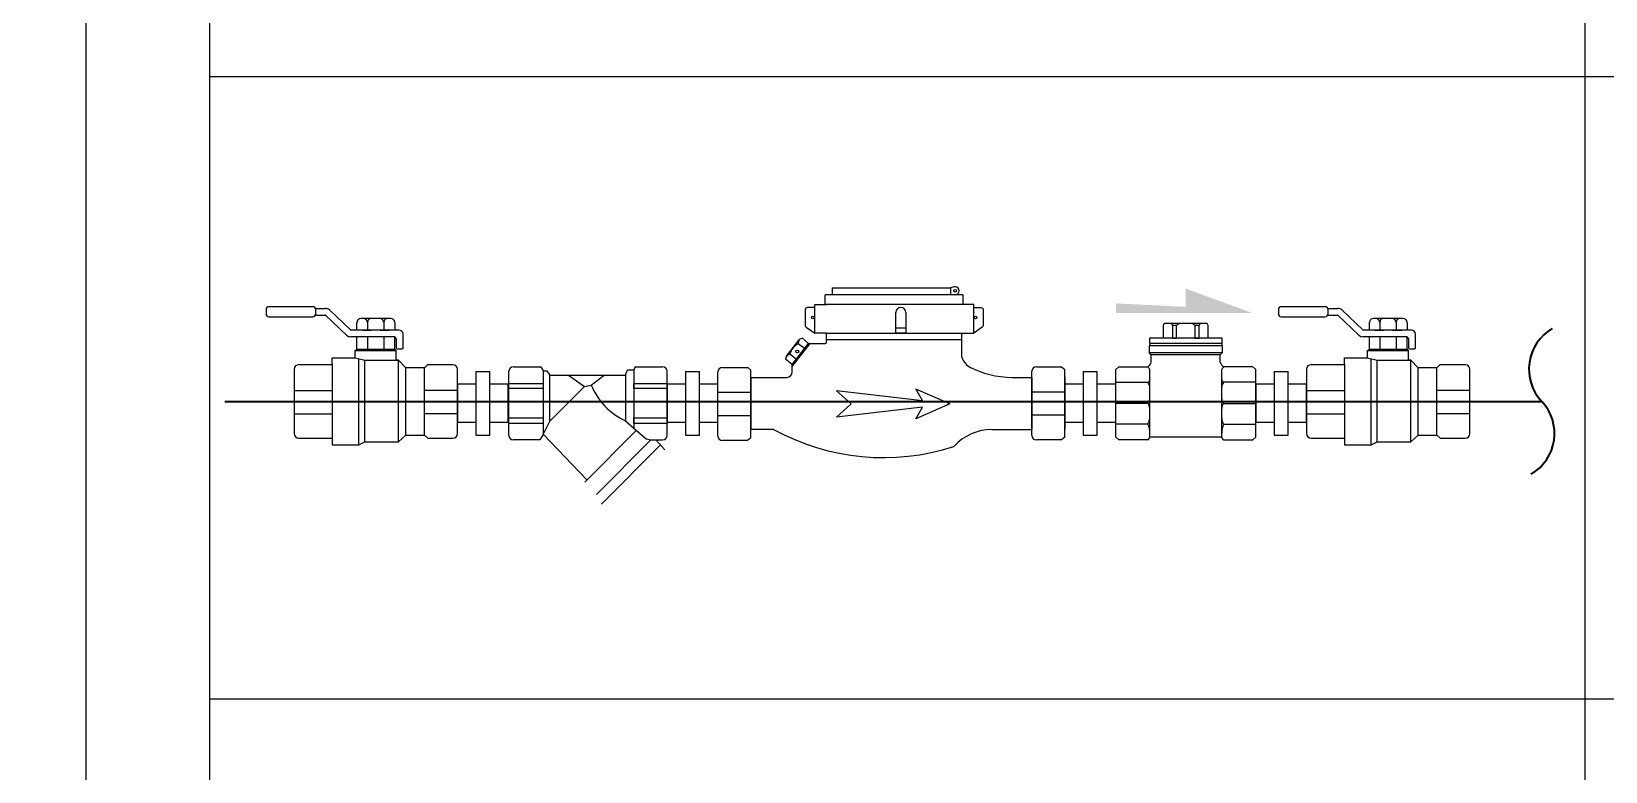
# Model space of a CAD drawing. Header units: centimetres. Extents: x -13133 to 30552, y -2 to 4552.
# Drawn here: x 25995.5 to 26093.8, y 372.4 to 418.6 of the extents above; entities that cross this region are included whole.
import ezdxf

# ---------------------------------------------------------------- set-up
doc = ezdxf.new("R2010")
doc.units = ezdxf.units.CM
for name, color, linetype in [('IFF-VANA', 63, 'CONTINUOUS'), ('İDEALİST-VANA', 63, 'CONTINUOUS'), ('MTY-CİHAZ', 135, 'CONTINUOUS'), ('ROTAS-VANA', 1, 'CONTINUOUS')]:
    doc.layers.add(name, color=color, linetype=linetype)
doc.layers.add('Renkli Tarama', color=7, linetype='CONTINUOUS', lineweight=0)
doc.layers.add('TEM.SU', color=5, linetype='CONTINUOUS', lineweight=35)

# ---------------------------------------------------------------- blocks, each defined once
blk = doc.blocks.new('SIHHİ DETAYLAR')
at = {"layer": 'İDEALİST-VANA'}
blk.add_hatch(color=256, dxfattribs=at).paths.add_polyline_path([(477.539, 102.586), (477.539, 101.447), (473.187, 101.664), (473.187, 101.07), (481.698, 101.07)])
at = {"layer": 'IFF-VANA'}
for p, q in [((455.482, 102.199, 1.12), (455.482, 102.64, 1.12)), ((455.482, 102.64, 1.12), (462.859, 102.64, 1.12)), ((462.859, 102.64, 1.12), (462.859, 102.199, 1.12)), ((423.207, 101.348, 1.12), (423.813, 101.348, 1.12)), ((424.078, 101.262, 1.12), (425.386, 100.007, 1.12)), ((454.387, 99.799, 1.12), (454.387, 101.604, 1.12)), ((454.387, 101.604, 1.12), (455.121, 101.604, 1.12)), ((463.63, 102.199, 1.12), (455.043, 102.199, 1.12)), ((455.043, 101.604, 1.12), (455.043, 102.199, 1.12)), ((463.63, 101.604, 1.12), (455.043, 101.604, 1.12)), ((463.63, 102.199, 1.12), (463.63, 101.604, 1.12)), ((464.309, 101.604, 1.12), (463.63, 101.604, 1.12)), ((464.309, 99.799, 1.12), (464.309, 101.604, 1.12)), ((486.424, 101.348, 1.12), (487.031, 101.348, 1.12)), ((487.295, 101.262, 1.12), (488.604, 100.007, 1.12)), ((423.204, 100.933, 1.12), (423.813, 100.933, 1.12)), ((423.835, 100.926, 1.12), (425.143, 99.671, 1.12)), ((425.798, 100, 1.12), (425.798, 100.476, 1.12)), ((426.794, 100.728, 1.12), (426.05, 100.728, 1.12)), ((426.724, 100.728, 1.12), (426.127, 100.728, 1.12)), ((426.449, 100.476, 1.12), (426.449, 100, 1.12)), ((427.902, 100.728, 1.12), (426.724, 100.728, 1.12)), ((427.761, 100.728, 1.12), (427.227, 100.728, 1.12)), ((427.467, 100.476, 1.12), (427.467, 100, 1.12)), ((428.153, 100.476, 1.12), (428.153, 100, 1.12)), ((459.44, 99.799, 1.12), (459.44, 101.088, 1.12)), ((460.075, 101.088, 1.12), (460.075, 99.799, 1.12)), ((486.421, 100.933, 1.12), (487.031, 100.933, 1.12)), ((487.052, 100.926, 1.12), (488.361, 99.671, 1.12)), ((489.016, 100, 1.12), (489.016, 100.476, 1.12)), ((490.011, 100.728, 1.12), (489.267, 100.728, 1.12)), ((489.942, 100.728, 1.12), (489.344, 100.728, 1.12)), ((489.666, 100.476, 1.12), (489.666, 100, 1.12)), ((491.119, 100.728, 1.12), (489.942, 100.728, 1.12)), ((490.979, 100.728, 1.12), (490.444, 100.728, 1.12)), ((490.684, 100.476, 1.12), (490.684, 100, 1.12)), ((491.37, 100.476, 1.12), (491.37, 100, 1.12)), ((428.426, 100, 1.12), (425.408, 100, 1.12)), ((428.153, 99.585, 1.12), (425.408, 99.585, 1.12)), ((425.798, 98.816, 1.12), (425.798, 99.585, 1.12)), ((426.134, 100, 1.12), (426.698, 100, 1.12)), ((426.449, 99.585, 1.12), (426.449, 98.816, 1.12)), ((427.249, 100, 1.12), (427.825, 100, 1.12)), ((427.467, 99.585, 1.12), (427.467, 98.816, 1.12)), ((428.153, 98.816, 1.12), (428.153, 99.585, 1.12)), ((428.268, 99.445, 1.12), (428.153, 99.585, 1.12)), ((428.268, 98.852, 1.12), (428.268, 99.445, 1.12)), ((428.677, 98.862, 1.12), (428.677, 99.749, 1.12)), ((452.628, 98.377, 1.12), (453.417, 99.381, 1.12)), ((453.628, 99.488, 1.12), (453.999, 99.159, 1.12)), ((455.126, 99.799, 1.12), (454.387, 99.799, 1.12)), ((455.126, 99.253, 1.12), (455.126, 99.799, 1.12)), ((455.126, 99.799, 1.12), (464.309, 99.799, 1.12)), ((455.126, 99.402, 1.12), (463.571, 99.402, 1.12)), ((459.44, 100.129, 1.12), (460.075, 100.129, 1.12)), ((460.075, 99.799, 1.12), (459.44, 99.799, 1.12)), ((463.571, 98.314, 1.12), (463.571, 99.799, 1.12)), ((491.643, 100, 1.12), (488.625, 100, 1.12)), ((491.37, 99.585, 1.12), (488.625, 99.585, 1.12)), ((489.016, 98.816, 1.12), (489.016, 99.585, 1.12)), ((489.352, 100, 1.12), (489.915, 100, 1.12)), ((489.666, 99.585, 1.12), (489.666, 98.816, 1.12)), ((490.466, 100, 1.12), (491.042, 100, 1.12)), ((490.684, 99.585, 1.12), (490.684, 98.816, 1.12)), ((491.37, 98.816, 1.12), (491.37, 99.585, 1.12)), ((491.485, 99.445, 1.12), (491.37, 99.585, 1.12)), ((491.485, 98.852, 1.12), (491.485, 99.445, 1.12)), ((491.895, 98.862, 1.12), (491.895, 99.749, 1.12)), ((425.686, 98.73, 1.12), (425.798, 98.816, 1.12)), ((425.686, 98.257, 1.12), (425.686, 98.73, 1.12)), ((425.686, 98.73, 1.12), (428.237, 98.73, 1.12)), ((425.798, 98.816, 1.12), (428.153, 98.816, 1.12)), ((428.237, 98.73, 1.12), (428.153, 98.816, 1.12)), ((428.237, 98.111, 1.12), (428.237, 98.73, 1.12)), ((428.268, 98.852, 1.12), (428.315, 98.819, 1.12)), ((428.315, 98.819, 1.12), (428.634, 98.819, 1.12)), ((428.634, 98.819, 1.12), (428.677, 98.862, 1.12)), ((453.229, 98.179, 1.12), (452.822, 98.499, 1.12)), ((452.97, 97.85, 1.12), (453.999, 99.159, 1.12)), ((452.97, 97.721, 1.12), (454.1, 99.159, 1.12)), ((453.747, 98.839, 1.12), (453.352, 99.149, 1.12)), ((453.999, 99.159, 1.12), (455.032, 99.159, 1.12)), ((488.903, 98.73, 1.12), (489.016, 98.816, 1.12)), ((488.903, 98.257, 1.12), (488.903, 98.73, 1.12)), ((488.903, 98.73, 1.12), (491.454, 98.73, 1.12)), ((489.016, 98.816, 1.12), (491.37, 98.816, 1.12)), ((491.454, 98.73, 1.12), (491.37, 98.816, 1.12)), ((491.454, 98.111, 1.12), (491.454, 98.73, 1.12)), ((491.485, 98.852, 1.12), (491.533, 98.819, 1.12)), ((491.533, 98.819, 1.12), (491.851, 98.819, 1.12)), ((491.851, 98.819, 1.12), (491.895, 98.862, 1.12)), ((421.882, 97.558, 1.12), (421.882, 93.54, 1.12)), ((421.882, 97.558, 1.12), (421.882, 93.54, 1.12)), ((422.164, 97.839, 1.12), (424.25, 97.839, 1.12)), ((424.25, 98.257, 1.12), (425.686, 98.257, 1.12)), ((424.25, 97.839, 1.12), (424.25, 98.257, 1.12)), ((424.25, 97.839, 1.12), (424.25, 92.832, 1.12)), ((425.686, 98.257, 1.12), (426.292, 98.111, 1.12)), ((425.913, 92.832, 1.12), (425.913, 98.202, 1.12)), ((426.292, 93.015, 1.12), (426.292, 98.111, 1.12)), ((426.292, 98.111, 1.12), (428.391, 98.111, 1.12)), ((428.391, 98.111, 1.12), (428.237, 98.111, 1.12)), ((428.841, 97.648, 1.12), (428.391, 98.111, 1.12)), ((428.391, 93.015, 1.12), (428.391, 98.111, 1.12)), ((430.009, 97.648, 1.12), (428.841, 97.648, 1.12)), ((428.841, 93.429, 1.12), (428.841, 97.648, 1.12)), ((430.208, 97.823, 1.12), (430.009, 97.648, 1.12)), ((430.009, 93.429, 1.12), (430.009, 97.648, 1.12)), ((431.788, 97.823, 1.12), (430.208, 97.823, 1.12)), ((432.07, 93.533, 1.12), (432.07, 97.542, 1.12)), ((433.221, 97.409, 1.12), (433.221, 93.44, 1.12)), ((433.221, 97.409, 1.12), (434.094, 97.409, 1.12)), ((434.094, 93.44, 1.12), (434.094, 97.409, 1.12)), ((446.314, 97.409, 1.12), (446.314, 93.44, 1.12)), ((446.314, 97.409, 1.12), (447.186, 97.409, 1.12)), ((447.186, 93.44, 1.12), (447.186, 97.409, 1.12)), ((448.338, 93.381, 1.12), (448.338, 97.389, 1.12)), ((448.619, 97.671, 1.12), (450.199, 97.671, 1.12)), ((450.199, 97.671, 1.12), (450.399, 97.495, 1.12)), ((450.399, 93.277, 1.12), (450.399, 97.495, 1.12)), ((452.97, 97.85, 1.12), (452.563, 98.181, 1.12)), ((452.97, 97.369, 1.12), (452.97, 97.85, 1.12)), ((467.939, 93.419, 1.12), (467.939, 97.427, 1.12)), ((468.221, 97.709, 1.12), (469.801, 97.709, 1.12)), ((469.801, 97.709, 1.12), (470, 97.533, 1.12)), ((470, 93.315, 1.12), (470, 97.533, 1.12)), ((471.152, 97.409, 1.12), (471.152, 93.44, 1.12)), ((471.152, 97.409, 1.12), (472.024, 97.409, 1.12)), ((472.024, 93.44, 1.12), (472.024, 97.409, 1.12)), ((483.076, 97.409, 1.12), (483.076, 93.44, 1.12)), ((483.076, 97.409, 1.12), (483.948, 97.409, 1.12)), ((483.948, 93.44, 1.12), (483.948, 97.409, 1.12)), ((485.1, 97.558, 1.12), (485.1, 93.54, 1.12)), ((485.1, 97.558, 1.12), (485.1, 93.54, 1.12)), ((485.381, 97.839, 1.12), (487.467, 97.839, 1.12)), ((487.467, 98.257, 1.12), (488.903, 98.257, 1.12)), ((487.467, 97.839, 1.12), (487.467, 98.257, 1.12)), ((487.467, 97.839, 1.12), (487.467, 92.832, 1.12)), ((488.903, 98.257, 1.12), (489.509, 98.111, 1.12)), ((489.13, 92.832, 1.12), (489.13, 98.202, 1.12)), ((489.509, 93.015, 1.12), (489.509, 98.111, 1.12)), ((489.509, 98.111, 1.12), (491.609, 98.111, 1.12)), ((491.609, 98.111, 1.12), (491.454, 98.111, 1.12)), ((492.058, 97.648, 1.12), (491.609, 98.111, 1.12)), ((491.609, 93.015, 1.12), (491.609, 98.111, 1.12)), ((493.226, 97.648, 1.12), (492.058, 97.648, 1.12)), ((492.059, 93.429, 1.12), (492.059, 97.648, 1.12)), ((493.426, 97.823, 1.12), (493.226, 97.648, 1.12)), ((493.226, 93.429, 1.12), (493.226, 97.648, 1.12)), ((495.005, 97.823, 1.12), (493.426, 97.823, 1.12)), ((495.287, 93.533, 1.12), (495.287, 97.542, 1.12)), ((433.221, 96.615, 1.12), (432.07, 96.615, 1.12)), ((432.07, 96.615, 1.12), (432.07, 94.233, 1.12)), ((435.245, 96.615, 1.12), (434.094, 96.615, 1.12)), ((435.245, 94.233, 1.12), (435.245, 96.615, 1.12)), ((446.314, 96.615, 1.12), (445.162, 96.615, 1.12)), ((445.162, 96.615, 1.12), (445.162, 94.233, 1.12)), ((448.338, 96.615, 1.12), (447.186, 96.615, 1.12)), ((448.338, 94.233, 1.12), (448.338, 96.615, 1.12)), ((450.399, 97.048, 1.12), (452.649, 97.048, 1.12)), ((450.399, 97.001, 1.12), (450.399, 93.771, 1.12)), ((450.399, 97.001, 1.12), (450.399, 96.133, 1.12)), ((466.697, 97.048, 1.12), (467.939, 97.048, 1.12)), ((467.939, 97.048, 1.12), (467.939, 93.798, 1.12)), ((470, 97.039, 1.12), (470, 93.809, 1.12)), ((470, 97.039, 1.12), (470, 96.171, 1.12)), ((471.152, 96.615, 1.12), (470, 96.615, 1.12)), ((470, 96.615, 1.12), (470, 94.233, 1.12)), ((473.175, 96.615, 1.12), (472.024, 96.615, 1.12)), ((473.175, 94.233, 1.12), (473.175, 96.615, 1.12)), ((483.076, 96.615, 1.12), (481.924, 96.615, 1.12)), ((481.924, 96.615, 1.12), (481.924, 94.233, 1.12)), ((485.1, 96.615, 1.12), (483.948, 96.615, 1.12)), ((485.1, 94.233, 1.12), (485.1, 96.615, 1.12)), ((421.882, 96.221, 1.12), (424.25, 96.221, 1.12)), ((430.009, 96.246, 1.12), (432.07, 96.246, 1.12)), ((450.399, 96.093, 1.12), (448.338, 96.093, 1.12)), ((450.399, 96.127, 1.12), (450.399, 93.771, 1.12)), ((461.108, 95.586, 1.12), (455.733, 96.198, 1.12)), ((455.733, 96.198, 1.12), (456.65, 95.385, 1.12)), ((455.733, 94.572, 1.12), (456.65, 95.385, 1.12)), ((462.825, 95.385, 1.12), (460.691, 96.308, 1.12)), ((460.691, 96.308, 1.12), (461.108, 95.586, 1.12)), ((462.825, 95.385, 1.12), (460.691, 94.462, 1.12)), ((470, 96.131, 1.12), (467.939, 96.131, 1.12)), ((470, 96.166, 1.12), (470, 93.809, 1.12)), ((485.1, 96.221, 1.12), (487.467, 96.221, 1.12)), ((493.226, 96.246, 1.12), (495.287, 96.246, 1.12)), ((421.882, 94.77, 1.12), (424.25, 94.77, 1.12)), ((430.009, 94.796, 1.12), (432.07, 94.796, 1.12)), ((450.399, 94.643, 1.12), (448.338, 94.643, 1.12)), ((461.108, 95.183, 1.12), (455.733, 94.572, 1.12)), ((460.691, 94.462, 1.12), (461.108, 95.183, 1.12)), ((470, 94.681, 1.12), (467.939, 94.681, 1.12)), ((485.1, 94.77, 1.12), (487.467, 94.77, 1.12)), ((493.226, 94.796, 1.12), (495.287, 94.796, 1.12)), ((428.391, 93.015, 1.12), (428.841, 93.429, 1.12)), ((428.841, 93.429, 1.12), (430.009, 93.429, 1.12)), ((430.009, 93.429, 1.12), (430.228, 93.251, 1.12)), ((433.221, 94.233, 1.12), (432.07, 94.233, 1.12)), ((433.221, 93.44, 1.12), (434.094, 93.44, 1.12)), ((435.245, 94.233, 1.12), (434.094, 94.233, 1.12)), ((446.314, 94.233, 1.12), (445.162, 94.233, 1.12)), ((446.314, 93.44, 1.12), (447.186, 93.44, 1.12)), ((448.338, 94.233, 1.12), (447.186, 94.233, 1.12)), ((451.814, 93.798, 1.12), (450.399, 93.798, 1.12)), ((465.449, 93.798, 1.12), (467.939, 93.798, 1.12)), ((471.152, 94.233, 1.12), (470, 94.233, 1.12)), ((471.152, 93.44, 1.12), (472.024, 93.44, 1.12)), ((473.175, 94.233, 1.12), (472.024, 94.233, 1.12)), ((483.076, 94.233, 1.12), (481.924, 94.233, 1.12)), ((483.076, 93.44, 1.12), (483.948, 93.44, 1.12)), ((485.1, 94.233, 1.12), (483.948, 94.233, 1.12)), ((491.609, 93.015, 1.12), (492.059, 93.429, 1.12)), ((492.059, 93.429, 1.12), (493.226, 93.429, 1.12)), ((493.226, 93.429, 1.12), (493.445, 93.251, 1.12)), ((422.164, 93.258, 1.12), (424.25, 93.258, 1.12)), ((424.25, 93.258, 1.12), (424.25, 92.832, 1.12)), ((424.25, 92.832, 1.12), (425.913, 92.832, 1.12)), ((425.913, 92.832, 1.12), (426.292, 93.015, 1.12)), ((426.292, 93.015, 1.12), (428.391, 93.015, 1.12)), ((430.228, 93.251, 1.12), (431.788, 93.251, 1.12)), ((450.18, 93.099, 1.12), (448.619, 93.099, 1.12)), ((450.399, 93.277, 1.12), (450.18, 93.099, 1.12)), ((469.782, 93.137, 1.12), (468.221, 93.137, 1.12)), ((470, 93.315, 1.12), (469.782, 93.137, 1.12)), ((485.381, 93.258, 1.12), (487.467, 93.258, 1.12)), ((487.467, 93.258, 1.12), (487.467, 92.832, 1.12)), ((487.467, 92.832, 1.12), (489.13, 92.832, 1.12)), ((489.13, 92.832, 1.12), (489.509, 93.015, 1.12)), ((489.509, 93.015, 1.12), (491.609, 93.015, 1.12)), ((493.445, 93.251, 1.12), (495.005, 93.251, 1.12))]:
    blk.add_line(p, q, dxfattribs=at)
at = {"layer": 'IFF-VANA', "elevation": 1.12}
for points in [[(423.045, 101.455), (420.298, 101.455, 0.414214), (420.121, 101.278), (420.121, 101.009, 0.414214), (420.298, 100.832), (423.045, 100.832, 0.414214), (423.221, 101.009), (423.221, 101.278, 0.414214)], [(486.262, 101.455), (483.515, 101.455, 0.414214), (483.338, 101.278), (483.338, 101.009, 0.414214), (483.515, 100.832), (486.262, 100.832, 0.414214), (486.438, 101.009), (486.438, 101.278, 0.414214)]]:
    blk.add_lwpolyline(points, format="xyb", close=True, dxfattribs=at)
for points in [[(454.387, 101.405), (453.939, 101.405, 0.414214), (453.792, 101.258), (453.792, 100.291, 0.245233), (453.855, 100.171), (454.387, 99.799)], [(464.309, 101.405), (464.758, 101.405, -0.414214), (464.905, 101.258), (464.905, 100.291, -0.245233), (464.842, 100.171), (464.309, 99.799)]]:
    blk.add_lwpolyline(points, format="xyb", dxfattribs=at)
at = {"layer": 'IFF-VANA'}
for centre in [(463.149, 102.448, 1.12), (454.27, 100.788, 1.12), (464.427, 100.788, 1.12), (453.293, 98.667, 1.12)]:
    blk.add_circle(centre, 0.0865, dxfattribs=at)
for centre, radius, start, end in [((463.252, 101.405, 1.12), 1.296, 93.76303, 107.65958), ((463.149, 102.448, 1.12), 0.25, 274.32467, 85.89069), ((423.813, 100.896, 1.12), 0.452, 54.1759, 90), ((459.758, 101.088, 1.12), 0.318, 0, 180), ((487.031, 100.896, 1.12), 0.452, 54.1759, 90), ((423.813, 100.896, 1.12), 0.0373, 54.1759, 90), ((426.05, 100.476, 1.12), 0.251, 90, 180), ((426.198, 100.476, 1.12), 0.251, 0, 90), ((426.701, 100.476, 1.12), 0.251, 90, 180), ((427.215, 100.476, 1.12), 0.251, 0, 90), ((427.718, 100.476, 1.12), 0.251, 90, 180), ((427.902, 100.476, 1.12), 0.251, 0, 90), ((487.031, 100.896, 1.12), 0.0373, 54.1759, 90), ((489.267, 100.476, 1.12), 0.251, 90, 180), ((489.415, 100.476, 1.12), 0.251, 0, 90), ((489.918, 100.476, 1.12), 0.251, 90, 180), ((490.432, 100.476, 1.12), 0.251, 0, 90), ((490.935, 100.476, 1.12), 0.251, 90, 180), ((491.119, 100.476, 1.12), 0.251, 0, 90), ((425.408, 100.037, 1.12), 0.452, 234.1759, 270), ((425.408, 100.037, 1.12), 0.452, 234.1759, 270), ((425.408, 100.037, 1.12), 0.0373, 234.1759, 270), ((425.408, 100.037, 1.12), 0.0373, 234.1759, 270), ((428.426, 99.749, 1.12), 0.251, 0, 90), ((453.644, 99.193, 1.12), 0.295, 92.99401, 188.63966), ((488.625, 100.037, 1.12), 0.452, 234.1759, 270), ((488.625, 100.037, 1.12), 0.452, 234.1759, 270), ((488.625, 100.037, 1.12), 0.0373, 234.1759, 270), ((488.625, 100.037, 1.12), 0.0373, 234.1759, 270), ((491.643, 99.749, 1.12), 0.251, 0, 90), ((452.883, 98.185, 1.12), 0.32, 100.91573, 180.71793), ((453.853, 98.2, 1.12), 1.073, 117.81312, 163.81382), ((455.032, 99.253, 1.12), 0.0936, 270, 0), ((464.677, 98.663, 1.12), 1.16, 197.49259, 242.37607), ((422.164, 97.558, 1.12), 0.282, 90, 180), ((431.788, 97.542, 1.12), 0.282, 0, 90), ((448.619, 97.389, 1.12), 0.282, 90, 180), ((452.649, 97.369, 1.12), 0.321, 270, 0), ((466.724, 102.923, 1.12), 5.875, 242.58588, 269.7347), ((468.221, 97.427, 1.12), 0.282, 90, 180), ((485.381, 97.558, 1.12), 0.282, 90, 180), ((495.005, 97.542, 1.12), 0.282, 0, 90), ((422.164, 93.54, 1.12), 0.282, 180, 270), ((431.788, 93.533, 1.12), 0.282, 270, 0), ((448.619, 93.381, 1.12), 0.282, 180, 270), ((458.67, 106.251, 1.12), 14.215, 241.16419, 288.02149), ((465.473, 90.55, 1.12), 3.248, 90.42805, 137.77577), ((468.221, 93.419, 1.12), 0.282, 180, 270), ((485.381, 93.54, 1.12), 0.282, 180, 270), ((495.005, 93.533, 1.12), 0.282, 270, 0)]:
    blk.add_arc(centre, radius, start, end, dxfattribs=at)
at = {"layer": 'İDEALİST-VANA'}
for p, q in [((476.133, 100.291, 1.12), (476.133, 99.501, 1.12)), ((478.841, 100.4, 1.12), (476.249, 100.4, 1.12)), ((476.979, 100.291, 1.12), (476.723, 100.291, 1.12)), ((476.723, 100.291, 1.12), (476.723, 99.501, 1.12)), ((476.979, 99.501, 1.12), (476.979, 100.291, 1.12)), ((478.126, 100.291, 1.12), (478.126, 99.501, 1.12)), ((478.379, 100.291, 1.12), (478.126, 100.291, 1.12)), ((478.379, 99.501, 1.12), (478.379, 100.291, 1.12)), ((478.957, 99.501, 1.12), (478.957, 100.291, 1.12)), ((479.827, 99.501, 1.12), (475.286, 99.501, 1.12)), ((475.286, 99.501, 1.12), (475.286, 99.172, 1.12)), ((476.723, 99.501, 1.12), (476.979, 99.501, 1.12)), ((478.126, 99.501, 1.12), (478.379, 99.501, 1.12)), ((479.827, 99.172, 1.12), (479.827, 99.501, 1.12)), ((479.838, 99.005, 1.12), (475.264, 99.005, 1.12)), ((475.264, 99.005, 1.12), (475.264, 98.593, 1.12)), ((475.264, 98.593, 1.12), (479.838, 98.593, 1.12)), ((475.396, 98.446, 1.12), (475.264, 98.593, 1.12)), ((475.286, 99.172, 1.12), (479.827, 99.172, 1.12)), ((475.312, 99.172, 1.12), (475.312, 99.005, 1.12)), ((479.704, 98.446, 1.12), (475.396, 98.446, 1.12)), ((475.396, 97.984, 1.12), (475.396, 98.446, 1.12)), ((479.838, 98.593, 1.12), (479.704, 98.446, 1.12)), ((479.704, 97.984, 1.12), (479.704, 98.446, 1.12)), ((479.803, 99.172, 1.12), (479.803, 99.005, 1.12)), ((479.838, 98.593, 1.12), (479.838, 99.005, 1.12)), ((435.281, 93.42, 1.12), (435.281, 97.429, 1.12)), ((435.563, 97.71, 1.12), (437.277, 97.71, 1.12)), ((437.277, 97.71, 1.12), (437.431, 97.447, 1.12)), ((437.431, 97.447, 1.12), (437.651, 97.447, 1.12)), ((437.431, 97.447, 1.12), (437.431, 93.492, 1.12)), ((437.651, 97.447, 1.12), (437.836, 97.187, 1.12)), ((442.572, 97.187, 1.12), (442.689, 97.509, 1.12)), ((442.689, 97.509, 1.12), (443.085, 97.509, 1.12)), ((443.166, 97.71, 1.12), (443.085, 97.509, 1.12)), ((443.085, 97.509, 1.12), (443.085, 93.87, 1.12)), ((443.166, 97.71, 1.12), (444.881, 97.71, 1.12)), ((445.162, 93.42, 1.12), (445.162, 97.429, 1.12)), ((473.37, 97.71, 1.12), (473.175, 97.544, 1.12)), ((473.175, 93.305, 1.12), (473.175, 97.544, 1.12)), ((473.37, 97.71, 1.12), (475.182, 97.71, 1.12)), ((475.303, 93.339, 1.12), (475.303, 97.529, 1.12)), ((475.303, 96.896, 1.12), (475.303, 97.515, 1.12)), ((479.797, 93.339, 1.12), (479.797, 97.529, 1.12)), ((479.797, 96.896, 1.12), (479.797, 97.515, 1.12)), ((481.73, 97.71, 1.12), (479.918, 97.71, 1.12)), ((481.73, 97.71, 1.12), (481.924, 97.544, 1.12)), ((481.924, 93.305, 1.12), (481.924, 97.544, 1.12)), ((435.281, 96.672, 1.12), (437.431, 96.672, 1.12)), ((437.431, 96.349, 1.12), (435.281, 96.349, 1.12)), ((437.836, 97.187, 1.12), (442.572, 97.187, 1.12)), ((437.836, 94.319, 1.12), (437.836, 97.187, 1.12)), ((437.836, 94.319, 1.12), (440.01, 96.466, 1.12)), ((439, 97.187, 1.12), (440.01, 96.466, 1.12)), ((440.01, 96.466, 1.12), (440.419, 96.569, 1.12)), ((440.419, 96.569, 1.12), (441.229, 97.187, 1.12)), ((442.572, 97.187, 1.12), (442.572, 94.338, 1.12)), ((443.085, 96.349, 1.12), (443.085, 96.672, 1.12)), ((443.085, 96.672, 1.12), (445.162, 96.672, 1.12)), ((445.162, 96.349, 1.12), (443.085, 96.349, 1.12)), ((445.162, 96.672, 1.12), (445.162, 96.349, 1.12)), ((473.175, 96.74, 1.12), (475.182, 96.74, 1.12)), ((481.924, 96.74, 1.12), (479.918, 96.74, 1.12)), ((475.182, 95.424, 1.12), (473.175, 95.424, 1.12)), ((479.918, 95.424, 1.12), (481.924, 95.424, 1.12)), ((435.281, 94.517, 1.12), (437.431, 94.517, 1.12)), ((443.085, 94.517, 1.12), (445.162, 94.517, 1.12)), ((443.085, 94.172, 1.12), (443.085, 94.517, 1.12)), ((445.162, 94.517, 1.12), (445.162, 94.172, 1.12)), ((437.431, 94.172, 1.12), (435.281, 94.172, 1.12)), ((437.424, 93.477, 1.12), (437.223, 93.138, 1.12)), ((437.424, 93.477, 1.12), (437.836, 94.319, 1.12)), ((440.156, 90.643, 1.12), (437.431, 93.492, 1.12)), ((440.022, 90.509, 1.12), (443.238, 93.737, 1.12)), ((442.572, 94.338, 1.12), (443.085, 93.87, 1.12)), ((445.162, 94.172, 1.12), (443.085, 94.172, 1.12)), ((443.085, 93.87, 1.12), (443.856, 93.203, 1.12)), ((475.182, 94.135, 1.12), (473.175, 94.135, 1.12)), ((479.918, 94.135, 1.12), (481.924, 94.135, 1.12)), ((437.223, 93.138, 1.12), (435.563, 93.138, 1.12)), ((440.75, 89.73, 1.12), (444.143, 93.138, 1.12)), ((441.068, 89.126, 1.12), (444.741, 92.832, 1.12)), ((443.856, 93.203, 1.12), (444.143, 93.138, 1.12)), ((444.143, 93.138, 1.12), (444.881, 93.138, 1.12)), ((445.023, 92.525, 1.12), (444.459, 93.138, 1.12)), ((473.37, 93.138, 1.12), (473.175, 93.305, 1.12)), ((475.182, 93.138, 1.12), (473.37, 93.138, 1.12)), ((479.8, 93.317, 1.12), (475.3, 93.317, 1.12)), ((479.918, 93.138, 1.12), (481.73, 93.138, 1.12)), ((481.73, 93.138, 1.12), (481.924, 93.305, 1.12))]:
    blk.add_line(p, q, dxfattribs=at)
for centre, radius, start, end in [((476.289, 100.242, 1.12), 0.163, 104.16999, 162.60604), ((476.567, 100.242, 1.12), 0.163, 17.39396, 75.83001), ((477.249, 100.023, 1.12), 0.38, 97.19321, 135.22403), ((477.857, 100.023, 1.12), 0.38, 44.77597, 82.80679), ((478.534, 100.242, 1.12), 0.163, 104.16999, 162.60604), ((478.801, 100.242, 1.12), 0.163, 17.39396, 75.83001), ((435.563, 97.429, 1.12), 0.282, 90, 180), ((444.881, 97.429, 1.12), 0.282, 0, 90), ((474.877, 97.374, 1.12), 0.454, 19.97189, 47.8061), ((474.944, 98.114, 1.12), 0.47, 300.56853, 344.01457), ((480.156, 98.114, 1.12), 0.47, 195.98543, 239.43147), ((480.223, 97.374, 1.12), 0.454, 132.1939, 160.02811), ((444.299, 98.158, 1.12), 4.192, 202.27483, 245.67523), ((475.136, 96.902, 1.12), 0.168, 285.77314, 5.36088), ((474.769, 96.399, 1.12), 0.535, 2.81242, 39.52542), ((479.964, 96.902, 1.12), 0.168, 174.63912, 254.22686), ((480.331, 96.399, 1.12), 0.535, 140.47458, 177.18758), ((474.898, 95.714, 1.12), 0.406, 314.36494, 358.22189), ((474.866, 95.121, 1.12), 0.437, 358.12518, 43.86746), ((480.234, 95.121, 1.12), 0.437, 136.13254, 181.87482), ((480.202, 95.714, 1.12), 0.406, 181.77811, 225.63506), ((474.652, 94.514, 1.12), 0.652, 324.38578, 358.90121), ((480.448, 94.514, 1.12), 0.652, 181.09879, 215.61422), ((435.563, 93.42, 1.12), 0.282, 180, 270), ((444.881, 93.42, 1.12), 0.282, 270, 0), ((474.062, 93.598, 1.12), 1.242, 358.60081, 25.6278), ((481.038, 93.598, 1.12), 1.242, 154.3722, 181.39919), ((475.024, 93.371, 1.12), 0.281, 304.05777, 353.49656), ((480.076, 93.371, 1.12), 0.281, 186.50344, 235.94223)]:
    blk.add_arc(centre, radius, start, end, dxfattribs=at)
at = {"layer": 'MTY-CİHAZ'}
for p, q in [((416.6, 7.719), (416.6, 387.676)), ((502.479, 387.676), (502.479, 76.978)), ((416.6, 115.825), (776.635, 115.825)), ((416.6, 76.978), (776.635, 76.978)), ((416.6, 76.978), (776.635, 76.978)), ((502.479, 76.978), (502.479, 7.719))]:
    blk.add_line(p, q, dxfattribs=at)
for points in [[(0, 0), (408.88, 0), (408.88, 1500), (0, 1500)], [(408.88, 856.6), (784.354, 856.6), (784.354, 0), (408.88, 0)]]:
    blk.add_lwpolyline(points, close=True, dxfattribs=at)
at = {"layer": 'TEM.SU'}
blk.add_line((417.55, 95.549, 1.12), (499.778, 95.549, 1.12), dxfattribs=at)
for centre, start, end in [((501.896, 97.56, 1.12), 119.98569, 223.51315), ((497.66, 93.538, 1.12), 299.98569, 43.51315)]:
    blk.add_arc(centre, 2.92, start, end, dxfattribs=at)
blk = doc.blocks.new('MTY-SIHHİ DETAYLAR')
at = {"layer": 'Renkli Tarama'}
blk.add_blockref('SIHHİ DETAYLAR', (257713.276, -444848.477), dxfattribs=at)

msp = doc.modelspace()

# ---------------------------------------------------------------- block references
at = {"layer": 'ROTAS-VANA'}
msp.add_blockref('MTY-SIHHİ DETAYLAR', (-232123.276, 445148.477), dxfattribs=at)

doc.saveas('drawing.dxf')
